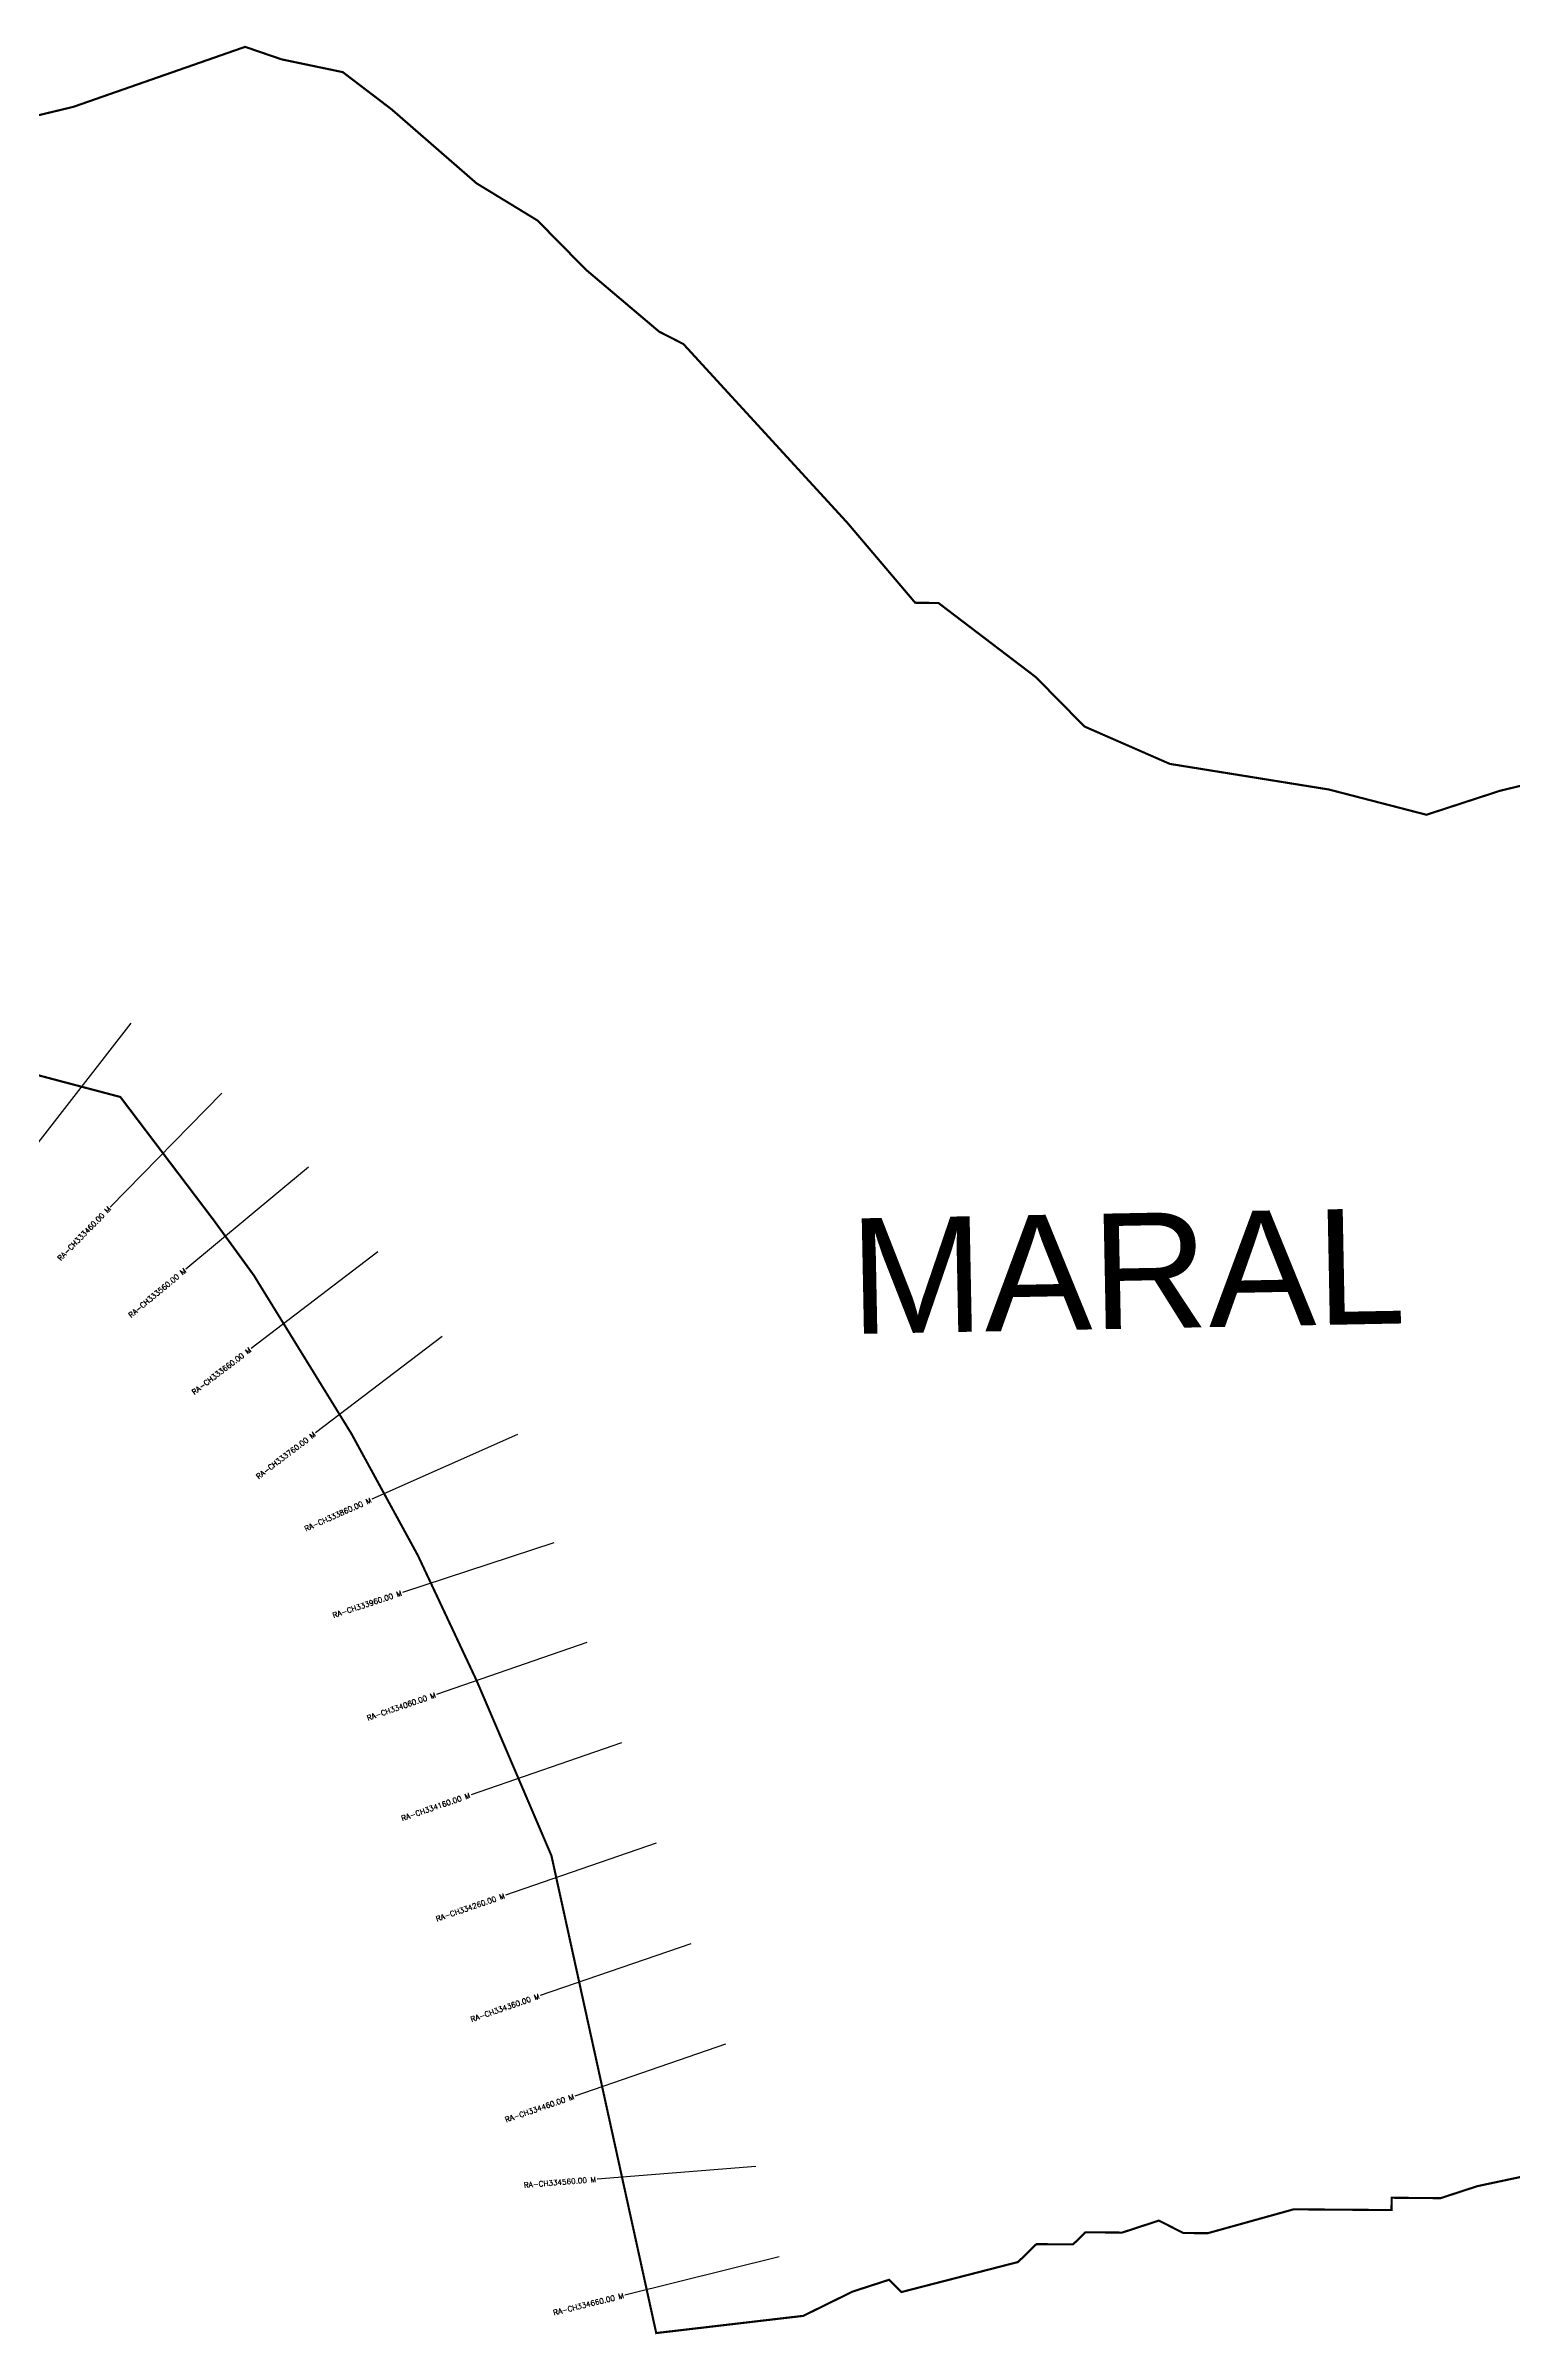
# Model space of a CAD drawing. Header units: metres. Extents: x 288707 to 293227, y 1991291 to 1993468.
# Drawn here: x 289585 to 290967, y 1991291 to 1993446 of the extents above; entities that cross this region are included whole.
import ezdxf
from ezdxf.enums import TextEntityAlignment as Align

# ---------------------------------------------------------------- set-up
doc = ezdxf.new("R2010")
doc.units = ezdxf.units.M
doc.header["$MEASUREMENT"] = 0
for name, color, linetype in [('CS', 134, 'Continuous'), ('CSMark', 6, 'Continuous'), ('VILLAGE NAME', 250, 'Continuous')]:
    doc.layers.add(name, color=color, linetype=linetype)
doc.styles.get("Standard").update_dxf_attribs({"font": 'simplex.shx'})

msp = doc.modelspace()

# ---------------------------------------------------------------- linework, layer by layer
at = {"color": 6, "const_width": 2, "flags": 128}
for points in [[(289565, 1993377.4), (289611.2, 1993388.5), (289773, 1993445), (289807.5, 1993433.2), (289865, 1993421.2), (289910.8, 1993386.3), (289991, 1993316.5), (290048.4, 1993281.5), (290094.1, 1993235.1), (290162.9, 1993176.9), (290185.8, 1993165.2), (290340.1, 1992997), (290404.1, 1992921.6), (290426, 1992921.4), (290517.7, 1992851.6), (290563.5, 1992805.1), (290643.9, 1992769.9), (290793.6, 1992745.8), (290885.6, 1992722), (290954.9, 1992744.6), (291001.1, 1992755.7)], [(290993.8, 1991443.6), (290933.5, 1991430.8), (290898.9, 1991419.5), (290852.8, 1991419.9), (290852.7, 1991408.3), (290760.5, 1991409), (290679.6, 1991386.5), (290656.6, 1991386.7), (290633.6, 1991398.4), (290599, 1991387.1), (290564.4, 1991387.4), (290552.8, 1991376), (290518.2, 1991376.2), (290501, 1991359.4), (290391.1, 1991331.1), (290379.6, 1991342.7), (290345, 1991331.5), (290298.7, 1991308.7), (290160.2, 1991292.5), (290061.5, 1991742), (289991, 1991906.9), (289948, 1991998.5), (289935.7, 1992024.7), (289873.1, 1992139.3), (289781.2, 1992288.4), (289743.5, 1992340.2), (289655.5, 1992456.3), (289480.4, 1992502.6)]]:
    msp.add_lwpolyline(points, dxfattribs=at)
at = {"layer": 'CS'}
for p, q in [((289665.3, 1992525.9), (289573.3, 1992407.5)), ((289751, 1992459.8), (289646, 1992352.7)), ((289832.6, 1992390.1), (289717.3, 1992294.2)), ((289898.1, 1992310.4), (289778.7, 1992219.5)), ((289958.6, 1992230.8), (289839.3, 1992140)), ((290029.4, 1992138.5), (289892.4, 1992077.5)), ((290063.8, 1992036.6), (289921.3, 1991989.7)), ((290095, 1991942.7), (289953.2, 1991893.8)), ((290127.6, 1991848.1), (289985.8, 1991799.3)), ((290160.2, 1991753.6), (290018.3, 1991704.7)), ((290192.7, 1991659), (290050.9, 1991610.2)), ((290225.3, 1991564.5), (290083.5, 1991515.6)), ((290254, 1991449.2), (290104.5, 1991437.3)), ((290276.1, 1991364.2), (290130.5, 1991328.2))]:
    msp.add_line(p, q, dxfattribs=at)

# ---------------------------------------------------------------- texts
at = {"layer": 'CSMark'}
for s, rotation, p in [('RA-CH333460.00 M', 45.5348, (289645.3, 1992352)), ('RA-CH333560.00 M', 39.7379, (289716.5, 1992293.6)), ('RA-CH333660.00 M', 37.271, (289777.9, 1992218.9)), ('RA-CH333760.00 M', 37.271, (289838.5, 1992139.4)), ('RA-CH333860.00 M', 23.991, (289891.5, 1992077.1)), ('RA-CH333960.00 M', 18.2147, (289920.4, 1991989.4)), ('RA-CH334060.00 M', 19.0049, (289952.3, 1991893.5)), ('RA-CH334160.00 M', 19.0049, (289984.8, 1991799)), ('RA-CH334260.00 M', 19.0049, (290017.4, 1991704.4)), ('RA-CH334360.00 M', 19.0049, (290050, 1991609.9)), ('RA-CH334460.00 M', 19.0049, (290082.5, 1991515.3)), ('RA-CH334560.00 M', 4.5532, (290103.5, 1991437.2)), ('RA-CH334660.00 M', 13.8945, (290129.5, 1991327.9))]:
    msp.add_text(s, height=5, rotation=rotation, dxfattribs=at).set_placement(p, align=Align.MIDDLE_RIGHT)
at = {"layer": 'VILLAGE NAME', "insert": (290341.3, 1992341.8), "char_height": 108.748, "attachment_point": 1, "rotation": 1.1028}
msp.add_mtext_dynamic_manual_height_columns('{\\fArial|b0|i0|c0|p34;MARAL}', width=1571.314, gutter_width=543.7, heights=[0], dxfattribs=at)

doc.saveas('drawing.dxf')
